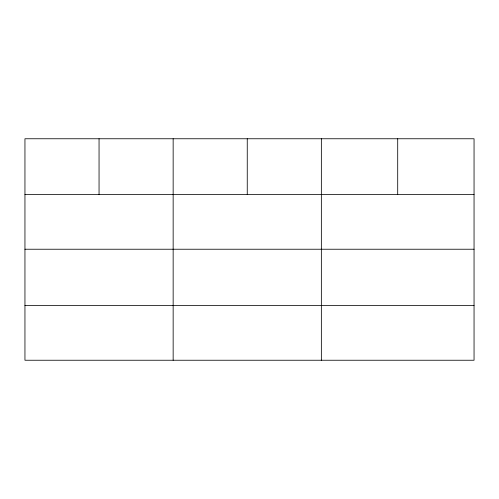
<?xml version="1.0" encoding="UTF-8"?>
<svg xmlns="http://www.w3.org/2000/svg" width="499" height="499" viewBox="0 0 499 499"><rect width="100%" height="100%" fill="white"/><g stroke="black" fill="none" stroke-linecap="round" stroke-linejoin="round"><path stroke-width="0.75" d="M474.05 249.232L474.05 138.759L24.95 138.759L24.95 360.241L474.05 360.241L474.05 249.232L24.95 249.232M24.95 194.554L474.05 194.554M24.95 305.563L474.05 305.563M397.703 138.759L397.703 194.554M321.356 138.759L321.356 360.241M247.255 138.759L247.255 194.554M173.153 138.759L173.153 360.241M99.052 138.759L99.052 194.554"/></g></svg>
